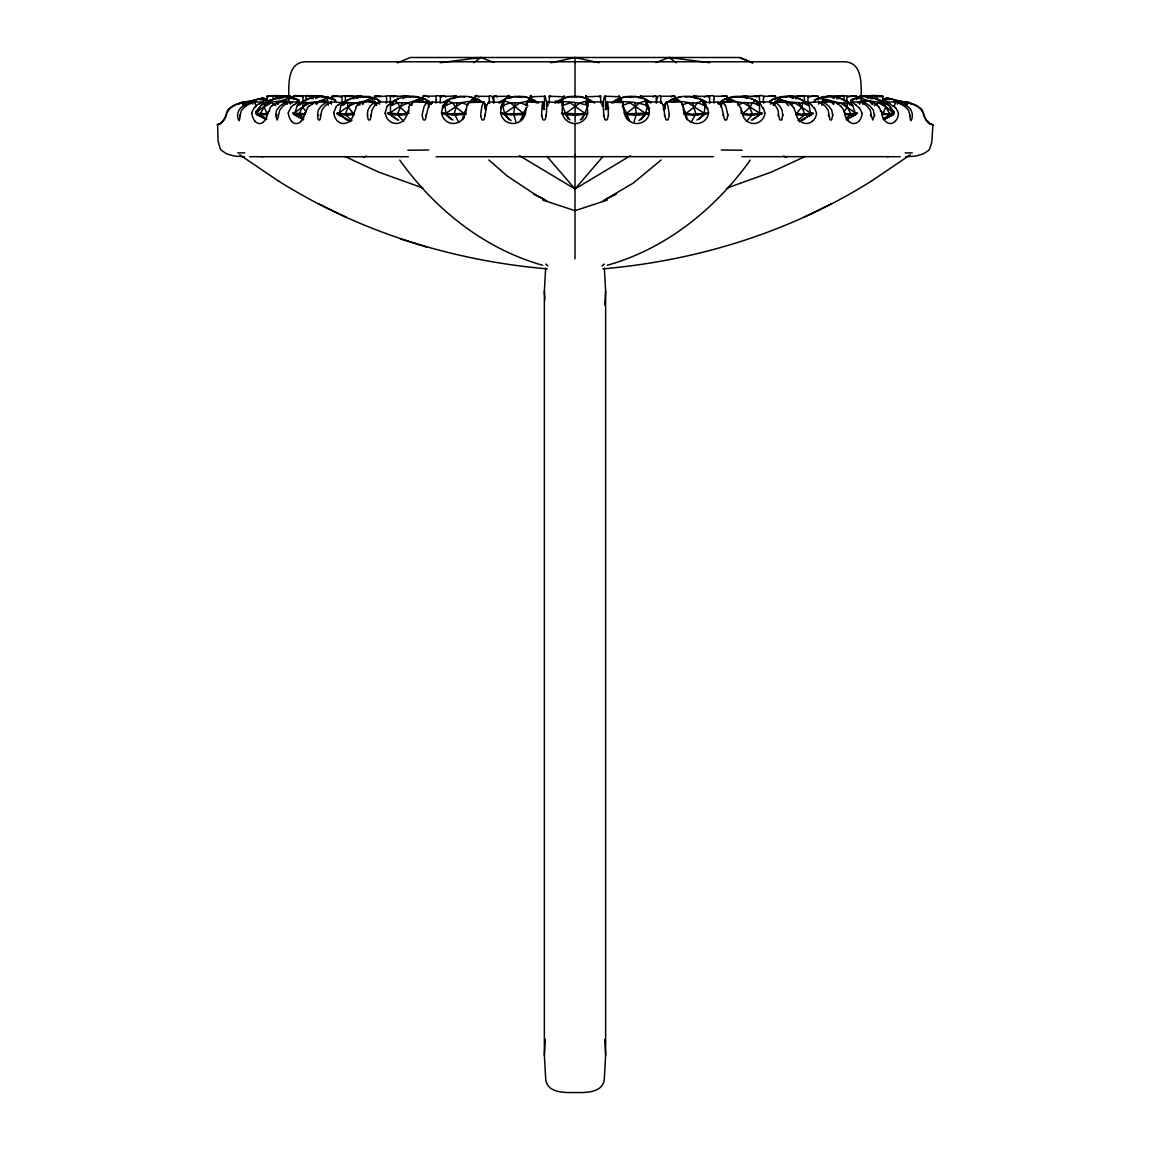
<?xml version="1.0" encoding="UTF-8"?>
<svg xmlns="http://www.w3.org/2000/svg" width="1150" height="1150" viewBox="0 0 1150 1150"><rect width="100%" height="100%" fill="white"/><g stroke="black" fill="none" stroke-linecap="round" stroke-linejoin="round"><path stroke-width="1.5" d="M575.014 62.718L575.014 57.5L598.977 62.747M575 156.688L575 123.539A13.153 13.153 13.8 0 0 582.274 121.311A12.664 12.621 -33.5 0 0 587.621 113.347A4.931 2.214 -76.8 0 0 587.679 112.729L587.032 101.962L602.485 101.962A70.093 5.923 -89.9 0 1 602.902 103.931L602.586 104.204A1.61 1.524 -9.2 0 1 602.039 104.593M317.501 114.597L318.262 110.17L321.022 106.332A32.229 21.433 -89.7 0 1 323.049 104.621L323.955 103.974A71.372 47.466 -89.7 0 1 327.29 101.962L328.239 105.254M563.744 113.261L580.089 113.994L586.831 113.261L586.831 114.08L575.331 115.144L565.929 114.655L561.66 113.031M568.014 118.996L562.278 105.613L562.925 98.339C573.476 94.616 585.882 95.853 594.665 103.112M568.215 114.554L568.215 113.735M572.944 114.813L572.944 113.979M577.717 114.813L577.717 113.979M582.418 114.554L582.418 113.735M582.317 118.996L588.081 105.613L586.917 98.339L587.693 98.828L579.787 96.499L576.394 97.118M275.77 114.569L276.604 110.17L279.666 106.332A32.186 23.805 89.5 0 1 281.865 104.664L282.914 103.974A72.062 53.317 89.5 0 1 286.652 101.962L287.313 104.19M696.138 98.526L695.994 96.14M587.089 105.57L587.046 102.853M713.848 99.576C715.947 95.551 710.829 94.243 708.688 97.003M818.153 99.949L818.383 96.959M782.618 114.597L782.057 110.17L779.901 106.332A32.028 16.689 89.9 0 0 778.32 104.636L777.716 104.075A56.292 29.339 89.9 0 0 776.796 103.284L774.999 101.948L774.266 105.254M507.955 98.541L507.955 96.298L493.81 96.37M763.399 99.576C765.814 94.501 758.741 94.817 756.283 97.003M775.387 100.021L775.387 96.14M562.867 104.923L562.911 102.853M674.619 100.021L674.806 96.212M726.901 100.007L726.901 96.126M369.078 97.434L369.092 96.514C359.591 96.241 348.608 97.132 341.622 104.377M547.702 106.231L547.529 101.962L562.911 102.594M727.777 114.583L725.808 106.332A31.668 11.974 89.9 0 0 724.701 104.664M930.034 123.826L930.623 124.071A29.526 16.043 -89.3 0 0 932.377 124.545L932.88 125.091M746.997 98.526L746.781 96.126M932.88 125.364L931.831 142.054L929.746 148.724A10.12 10.12 0 0 1 928.352 150.549L923.536 153.741L917.427 155.638A44.634 44.634 0 0 1 913.761 156.242L905.51 156.716M563.629 99.216L563.701 96.959M563.701 96.772L549.269 96.269M622.596 102.594L607.243 101.962L606.481 109.552M669.242 114.569L668.064 106.332A31.323 7.259 89.9 0 0 667.402 104.708L667.058 103.974A70.222 16.273 90 0 0 665.908 101.962L680.771 101.962A69.762 21.39 -82.8 0 1 682.122 103.816M602.471 102.594L602.312 106.231M575.115 121.699L575.173 102.796M619.678 99.259L619.793 97.003M874.158 115.762L872.778 120.031L871.298 115.791M546.308 114.569L546.796 106.332A31.266 2.516 89.9 0 1 547.012 104.679L547.141 103.974A70.093 5.621 89.9 0 1 547.529 102.005M793.428 98.526L793.184 96.126M549.24 103.112L549.283 96.772M608.824 109.034L608.379 107.295M627.684 119.614L626.836 113.232L622.854 106.878M629.151 114.554L629.179 113.735L624.522 113.261L626.779 114.655L636.309 115.144L645.265 114.655L649.146 113.031L629.179 113.735M633.952 114.813L633.981 113.979M638.667 114.813L638.696 113.979M643.166 114.554L643.209 113.735M641.039 119.801L645.265 114.655L647.522 105.613L643.971 98.339C633.133 94.918 620.425 95.536 611.426 103.112M647.263 114.08L647.306 113.261M544.41 106.835L544.539 96.772M832.485 115.848L831.752 119.542A1.553 1.179 88.6 0 1 829.969 119.557L829.121 115.848M485.185 114.569L486.493 106.332A31.309 7.374 89.9 0 1 487.154 104.693L487.514 103.974A70.208 16.517 89.9 0 1 488.678 101.976L503.657 102.508M426.492 114.583L428.562 106.332A31.639 12.017 89.9 0 1 429.669 104.664L430.215 103.974A70.481 26.766 89.9 0 1 432.098 101.976L446.545 102.681M278.731 114.569L279.651 110.17L282.699 106.332A32.689 24.193 89.3 0 1 284.999 104.593L285.947 103.974A71.961 53.274 89.4 0 1 289.671 101.962L299.273 101.948L300.179 105.024M856.491 99.532L856.477 96.14M371.292 114.597L371.982 110.17L374.124 106.332A32.013 16.747 89.9 0 1 375.705 104.636L376.409 103.974A70.897 37.073 89.9 0 1 379.026 101.962L392.323 101.962L392.438 102.681M604.354 268.051L605.633 291.022L605.633 1055.226L604.354 1078.168C603.779 1093.032 585.767 1092.744 575 1092.5C564.233 1092.744 546.221 1093.032 545.646 1078.168L544.367 1055.226L544.367 291.022L545.646 268.051M586.299 101.43L586.184 102.896M544.367 1055.226L545.244 1039.341M604.842 305.167L605.633 291.022M619.807 96.772L605.403 96.226L605.533 106.778M240.249 115.129L241.457 110.156L245.41 106.332A33.393 31.467 88.1 0 1 248.4 104.593L249.636 103.974A73.686 69.46 88.2 0 1 254.423 101.976L263.422 101.948M834.081 98.598L834.296 96.226L843.697 96.126A58.909 43.484 -89.3 0 0 841.843 95.809L834.555 96.542M320.994 114.597L321.842 110.17L324.602 106.332A32.056 21.332 -89.9 0 1 326.6 104.65L327.52 103.974A71.358 47.495 -89.9 0 1 330.869 101.962L343.002 102.681M397.411 119.916L390.296 114.655L390.583 105.613C399.021 93.136 418.772 94.185 430.043 101.962M782.589 115.834L781.727 119.542M306.101 100.769L305.857 96.37L316.264 96.111M868.739 98.253C867.474 94.343 876.645 94.731 874.057 98.397M240.178 116.193L239.43 120.233A1.495 0.805 -89.4 0 1 239.013 120.592C236.124 116.567 237.849 108.675 242.851 106.332A35.032 33.019 88.6 0 1 246.56 104.233L247.063 103.974A73.37 69.144 88.5 0 1 251.836 101.976L242.391 101.962L235.534 104.578A35.923 35.549 30.5 0 0 232.573 106.059M709.737 103.112L709.478 96.169A56.134 21.275 -89.9 0 0 708.127 95.723L704.289 97.003M709.607 96.399L696.181 96.226M727.72 115.805L726.771 119.514A1.567 1.452 87.6 0 1 724.586 119.528M278.645 115.791L277.164 120.031L275.784 115.776M646.056 106.231L646.357 101.962L661.293 101.962L661.164 103.442M697.461 98.828L699.157 98.339L702.075 100.956L706.359 102.221C693.752 93.869 675.452 94.056 664.226 104.823L665.102 108.704L664.039 106.533L665.117 104.104M664.039 106.533L664.556 104.549M664.527 107.769L664.599 106.95M685.774 117.961L686.291 113.232L683.387 109.423M688.606 114.554L688.663 113.735L683.905 113.261L683.833 114.08L686.176 114.655L695.649 115.144L707.423 113.649M691.006 114.612L707.48 113.031M693.364 114.799L693.436 113.979M697.906 114.799L697.978 113.979M702.133 114.554L702.19 113.735M698.97 119.284L704.016 114.655L705.065 105.613L702.075 100.956C692.372 106.519 681.619 98.684 671.586 102.221L676.301 98.339L680.929 96.499M705.812 114.08L705.884 113.261M665.85 102.681L664.01 109.552M343.692 101.948L343.246 104.176M876.616 98.785L876.659 98.397A19.651 18.63 -89.1 0 1 876.846 96.772C893.378 96.312 871.01 94.358 867.488 96.959M265.42 103.342L265.722 99.834L262.876 97.994L241.241 103.112M608.35 115.776L607.301 119.485A1.581 1.581 0 0 1 604.914 119.499M720.317 104.664L719.857 104.075A70.509 26.738 -89.9 0 0 717.887 101.962L703.469 102.681M320.893 115.834L320.031 119.542A1.553 1.179 -88.6 0 1 318.248 119.557L317.515 115.848M562.293 107.568L562.235 112.714A4.945 2.329 76.6 0 0 562.293 113.361A12.664 12.664 -9.8 0 0 567.683 121.325A13.168 13.168 0 0 0 574.986 123.524M526.082 107.913L525.593 112.757A4.916 1.438 -77.9 0 1 525.421 113.347A12.621 12.276 -72.2 0 1 520.174 121.267A12.923 12.736 -78.3 0 1 505.871 121.296A12.592 12.434 -76.2 0 1 500.739 113.347M546.236 115.791L545.158 119.485A1.581 1.567 0 0 1 542.786 119.499L541.751 115.776M371.206 115.834L370.257 119.528A1.567 1.337 -88.3 0 1 368.23 119.557L367.396 115.834M703.455 102.896L703.211 104.966M426.406 115.805L425.385 119.514A1.567 1.452 -87.6 0 1 423.186 119.528L422.251 115.819M485.099 115.776L484.049 119.485A1.567 1.524 -86.1 0 1 481.735 119.499L480.743 115.776M759.733 103.112L759.23 96.126A58.966 30.762 -89.9 0 0 757.936 95.809L752.79 96.514M759.561 96.399L747.098 96.226M493.724 103.112L493.824 96.672M288.779 96.787C288.736 83.159 287.601 61.108 307.151 61.784L842.849 61.784C862.399 61.108 861.264 83.159 861.221 96.787M562.422 106.332L562.925 101.962M574.712 97.434L574.813 96.499M255.976 113.361L266.211 119.6M856.865 96.226L847.205 96.226L846.889 99.59A9.128 6.454 -89.4 0 0 847.349 103.141M719.957 101.962C731.17 93.797 747.184 95.062 758.569 102.221L755.464 100.956L752.244 102.796L750.217 107.007L743.159 113.232L742.986 114.655L752.143 115.129L762.551 113.649M745.387 114.554L745.488 113.735L740.729 113.246M747.744 114.612L762.622 113.031M750.001 114.799L750.102 113.979M754.271 114.799L754.371 113.979M758.066 114.554L758.166 113.735M752.589 119.916L759.704 114.655L759.417 105.613L755.464 100.956L751.137 98.354M761.228 114.08L761.329 113.246M804.799 103.112L804.152 96.126A59.024 39.316 89.9 0 0 802.499 95.809L795.958 96.499M818.024 96.126L808.148 96.226L807.904 99.576A9.128 5.779 90 0 0 808.306 103.141M717.887 101.962L717.686 103.442M738.401 103.874A70.021 31.639 -82.1 0 0 736.345 101.89L722.272 101.962L721.079 107.41M586.169 103.112L585.997 104.276M757.548 102.681L757.649 101.948L770.974 101.948A70.941 37.03 -89.9 0 1 773.576 103.96L774.281 104.621A32.042 16.718 -89.9 0 1 775.862 106.317L778.004 110.17L778.679 114.597M844.158 96.399L843.913 100.769M757.505 102.896L757.131 104.966M808.378 104.377L804.281 100.956L802.643 102.796L801.794 107.007L795.728 114.641L804.339 115.129L812.992 113.649M798.057 114.554L798.186 113.721L795.958 113.218M800.285 114.597L813.093 113.016M802.384 114.799L802.527 113.979M806.236 114.799L806.366 113.979M809.499 114.554L809.629 113.721M799.494 121.771L810.807 114.641L809.14 105.599C799.552 94.846 781.324 93.524 769.436 101.186M812.029 114.066L812.159 113.246M440.263 103.112L440.407 96.37L454.049 96.111M485.774 106.418L484.897 108.704L485.904 105.714L484.883 104.104M599.466 96.988L600.329 95.737A56.292 4.758 -89.9 0 1 600.587 96.126M770.974 101.948L770.5 104.19M465.491 112.7L466.886 106.332M522.316 119.614L523.164 113.232L527.146 106.878M526.427 105.412L526.729 103.974M268.007 113.146L270.423 107.611M823.414 104.65L822.48 103.974A71.358 47.524 89.9 0 0 819.145 101.962L807.027 102.594M462.817 119.772L463.709 113.232L466.613 109.423M846.975 113.979L844.962 113.721L844.804 114.54L857.311 113.016L846.889 119.6M846.86 114.597L848.743 114.784L848.901 113.965M848.743 114.784L852.092 114.784L852.251 113.965M852.092 114.784L853.645 113.979M853.53 114.597L854.896 113.721M846.271 119.772L855.701 114.641L852.725 105.599C842.835 96.356 826.289 93.366 814.243 100.108M856.577 114.066L856.736 113.246M515.229 102.796L513.633 113.721L515.847 121.699M407.546 113.347L409.041 107.913M774.999 101.948L787.721 102.594M882.079 97.204L882.294 96.226L880.483 95.996M806.969 102.882L806.452 104.952M390.267 103.112L390.454 96.37L403.291 96.111M856.074 98.382C864.067 93.38 874.546 98.641 882.913 100.956L885.845 106.993L882.467 114.626L894.197 113.016M884.479 114.54L886.449 113.965M886.305 114.583L888.116 113.965M883.473 118.651L890.891 113.965M890.704 114.784L891.969 113.965M891.825 114.583L892.874 113.721M893.32 112.47L892.788 111.248L893.723 113.246M883.789 119.6L893.306 114.626L894.039 111.823L890.1 106.849M884.077 119.427L893.306 114.626L894.211 112.542L893.507 111.651M819.145 101.948L818.57 104.19M837.89 103.917A71.185 52.526 -82.6 0 0 834.282 101.919L822.71 101.948L821.776 105.254M883.128 96.298L882.639 100.409A7.303 7.231 -69.4 0 0 882.869 101.789M871.211 114.569L870.291 110.17L867.258 106.332A32.718 24.15 -89.3 0 0 864.944 104.593L864.009 103.974A71.976 53.13 -89.3 0 0 860.301 101.948L850.727 101.948L849.821 105.024M350.506 121.771L339.192 114.641L340.86 105.599L345.719 100.956L347.357 102.796L348.206 107.007L354.272 114.641L345.661 115.129L337.007 113.649M885.629 104.391L886.334 101.948M886.305 102.034L886.319 101.991A70.035 50.859 70.9 0 1 890.373 104.046M305.239 112.743L307.582 107.913M787.649 102.896L787.261 104.305M877.062 105.153L875.466 103.974A55.358 39.56 -68.7 0 0 874.733 103.514C871.341 101.013 862.701 99.029 862.673 104.19M860.301 101.948L859.639 104.19M872.045 101.948L871.47 103.888M485.832 107.051L485.774 104.823C474.548 94.056 456.248 93.869 443.641 102.221L447.925 100.956L450.843 98.339L452.539 98.828M345.187 103.112L345.431 96.37L356.859 96.111M501.228 107.583L500.624 112.786A4.888 2.933 75.6 0 0 500.667 113.361M834.023 102.839L833.563 104.247M656.089 102.609C656.952 100.381 656.938 94.013 660.675 96.111M634.153 121.699L636.367 113.721L634.771 102.796M909.751 115.129L908.543 110.156L904.59 106.332A33.393 31.467 -88.1 0 0 901.6 104.593L900.364 103.974A73.686 69.46 -88.2 0 0 895.577 101.976L886.578 101.948M909.822 116.193L910.57 120.233A1.495 0.805 89.4 0 0 910.987 120.592C913.876 116.567 912.151 108.675 907.149 106.332A35.046 33.019 -88.6 0 0 903.44 104.233L903.009 104.003A73.37 69.144 -88.5 0 0 898.164 101.976L907.609 101.962L914.466 104.578A35.923 35.549 -30.5 0 1 917.427 106.059M898.107 102.149L897.302 104.204M753.839 101.761L754.673 99.619M638.839 97.951L640.866 95.608M457.283 102.796L454.236 113.721L458.821 122.302M907.609 101.962L907.364 102.594A17.71 17.652 -50.2 0 1 906.789 103.917M502.004 105.369L502.607 103.974M618.283 96.341L619.117 95.608M303.111 119.6L294.299 114.641L297.275 105.599C307.165 96.312 323.711 93.394 335.757 100.108M442.577 107.568L441.485 112.772A4.902 3.436 73.7 0 0 441.514 113.347M467.274 105.369L467.964 103.974M227.499 112.082L228.217 110.702M520.346 120.635L523.221 114.655L525.478 113.261L509.019 113.994L500.854 113.031L504.735 114.655L523.221 114.655M652.956 96.988L655.313 95.737A56.278 13.081 -89.9 0 1 656.046 96.111M256.277 113.246L257.212 111.248L255.961 111.823L256.191 114.051M355.997 107.927L354.214 112.786A4.859 0.719 -78.5 0 0 354.056 113.361M549.341 96.111L549.944 95.608L550.404 96.988M671.14 96.859L673.268 95.608M402.184 102.796L397.67 113.721L397.857 115.129L403.722 121.512M602.859 103.874L604.426 96.126L605.346 96.111M538.574 103.112C529.575 95.536 516.867 94.918 506.029 98.339L500.537 108.1M499.373 103.112L506.029 98.339L499.186 102.221L504.476 100.956L510.327 102.796L520.131 102.796L528.166 100.956L529.704 98.339L537.208 102.738L535.713 102.609M386.745 107.568L385.121 112.786A4.888 3.924 70.5 0 0 385.135 113.347M691.179 122.302L695.764 113.721L692.717 102.796M443.771 105.397L444.777 103.974M850.669 103.644L853.846 98.843L859.726 96.514L861.192 98.354L869.026 100.956L884.379 102.796L889.108 105.599L893.607 113.218L881.504 102.781M691.251 97.175L694.169 95.608M668.164 119.485L669.185 115.776A28.563 28.52 2.5 0 0 669.257 114.569M227.47 110.515L228.318 109.408A16.646 16.373 -81.8 0 1 232.199 106.404M410.464 105.397L411.599 103.974A70.035 31.711 82.3 0 1 413.669 102.048L427.714 101.962L428.921 107.41M843.784 111.981L847.378 106.993L847.119 100.956L850.008 104.377M362.494 104.449L365.039 100.956L370.731 98.354L376.424 98.843L380.564 101.186M351.368 102.796L348.206 107.007L345.446 113.706L345.661 115.129L351.972 120.347M750.274 160.094C715.357 208.984 665.735 248.917 607.315 265.248M335.786 107.568L333.673 112.772A4.873 4.312 64.5 0 0 333.687 113.347M259.9 106.849L255.961 111.823L256.694 114.626L265.923 119.427M580.348 119.959L584.66 114.655M442.908 108.1L447.925 100.956C457.628 106.519 468.381 98.684 478.414 102.221L473.699 98.339L469.071 96.499M228.821 109.868L229.497 109.092M603.031 156.4L575 188.959L519.541 155.71M387.378 113.031L402.184 113.979L406.841 113.232L409.098 110.688M813.639 102.436L816.859 98.843C827.137 97.175 836.452 104.736 847.033 102.796L852.725 105.599M306.432 102.796L302.623 106.993L294.026 113.218L292.689 113.016L303.729 119.772M290.763 107.583L288.19 112.858A4.844 4.557 55.9 0 0 288.19 113.347M746.278 121.512L752.143 115.129L752.33 113.721L747.816 102.796M388.47 105.354L389.864 103.974A70.193 31.338 -82 0 1 392.337 102.077M316.408 104.434L319.671 100.956L326.543 98.354L333.141 98.843L336.361 102.436M740.068 97.175L744.539 95.637M357.981 105.326L359.433 103.974A70.366 41.141 80.7 0 1 362.178 102.005L374.986 101.962L375.719 105.254M268.496 102.781L255.803 113.016M229.842 108.733L230.216 108.373A16.79 16.617 78.9 0 1 231.811 107.079L233.939 105.8A60.26 59.254 17 0 1 243.326 102.177L243.254 101.962M638.911 120.635L645.265 114.655M661.106 160.008L633.161 183.152L603.175 200.761M277.107 104.434C282.368 98.469 291.611 96.873 298.842 99.863M769.594 102.436L773.576 98.843L779.269 98.354C788.311 104.607 799.969 100.323 809.14 105.599M470.781 100.956L473.699 98.339L477.106 98.828L483.043 102.738M269.675 111.032L265.334 113.721L256.393 113.218L260.892 105.599L267.088 100.956L284.524 96.514L292.891 97.448L284.524 96.514L282.325 98.066M299.992 104.377L302.881 100.956L302.623 106.993L299.287 113.706L299.561 115.129L303.744 117.99M272.248 105.685L277.912 101.948L286.652 101.948M337.913 105.397L339.71 103.974A70.524 40.883 -80.6 0 1 342.873 102.034M629.97 97.434L631.048 96.499M847.033 97.218L853.343 95.637M265.434 104.377L267.95 102.221L267.088 100.956L262.128 104.664M604.354 264.069L602.571 265.406M268.985 101.358L271.012 99.647M784.587 97.175L790.323 95.637A51.736 32.559 -87.7 0 1 793.098 96.269M255.257 106.892L256.436 105.972M798.028 120.347L804.339 115.129L804.554 113.706L801.794 107.007L798.632 102.796M222.209 122.417L220.541 123.539M686.291 113.232L694.341 107.007L697.446 102.796L705.065 105.613L707.092 108.1M696.972 120.089L704.016 114.655M718.664 103.831L725.147 98.843L729.718 98.354L732.938 96.499L734.332 97.434M808.234 97.146L814.919 95.651M867.675 98.066L865.476 96.514L857.109 97.448L860.43 95.867L865.849 95.737A50.859 40.825 -75.1 0 1 867.416 95.982L868.954 96.226M721.97 96.341L725.018 95.637M263.249 122.36L263.149 122.432A15.87 9.286 -87.6 0 1 255.616 121.958A14.662 8.625 -87.4 0 1 254.912 121.296M473.656 62.718L480.901 57.5L493.925 62.502M823.443 97.218L830.113 95.622A50.629 38.137 89.5 0 1 833.707 96.226L834.296 96.226M910.297 154.79L871.743 180.881M626.836 113.232L639.673 102.796L645.524 100.956L650.814 102.221L643.971 98.339L650.627 103.112M374.986 101.962L373.175 103.299A56.149 29.325 -89.9 0 0 372.37 103.974L371.651 104.636A32.013 16.718 -89.9 0 0 370.084 106.317L367.914 110.17L367.353 114.597M649.462 108.1L647.522 105.613C637.143 102.163 625.571 100.855 614.776 102.221L620.296 98.339L626.146 96.499L628.691 97.118M293.624 105.167L295.277 104.089M846.256 117.99L850.439 115.129L850.712 113.706L847.378 106.993L843.568 102.796M336.907 113.016L338.963 113.218C349.83 104.046 364.191 97.506 378.206 103.529M565.944 113.232L580.146 102.796L587.075 100.956L593.242 102.221L586.989 99.647M415.668 97.434L417.062 96.499L424.019 102.221L431.192 104.391M303.744 101.358L306.317 99.647M751.338 120.161L759.704 114.655M666.957 102.738L672.894 98.828L676.301 98.339L679.219 100.956M390.123 113.232C398.949 105.282 410.004 102.81 420.282 98.354L424.853 98.843L431.336 103.831M508.961 119.801L504.735 114.655L504.677 113.232L520.131 102.796L527.936 105.613M242.406 104.851L247.854 101.387L254.308 102.422L257.356 99.116L269.043 100.884M442.52 113.031L445.855 113.232L462.012 102.796L468.007 105.052M874.187 105.599L878.629 102.796L885.845 106.993L889.654 113.692L889.352 115.115L887.944 114.784M588.081 105.613C578.119 102.278 567.022 100.927 556.729 102.221L562.925 98.339L554.961 103.112M865.102 99.647L857.756 102.968M881.791 101.358L887.124 97.994L908.759 103.112M493.982 96.111L495.765 95.608L497.116 96.988M871.758 180.866C790.97 231.711 697.762 260.691 602.859 268.856M630.459 155.71L575 188.959L546.969 156.4M801.133 121.038L805.474 118.45M809.83 115.848L812.734 114.123M475.353 100.021L475.194 96.198M799.178 121.483L810.807 114.641M883.171 119.312L886.19 117.573M768.789 96.356L772.786 95.637M270.753 100.668L274.922 98.354L279.651 98.728M348.565 99.647L343.951 102.221L351.411 98.354L354.229 98.67M850.986 100.409L853.846 98.843L861.192 98.354L860.919 102.221L869.026 100.956L872.893 104.434M305.368 100.668L309.752 98.354L313.317 98.684M316.566 98.066L319.527 96.514L326.14 97.261L322.992 96.514M826.893 99.647L819.016 102.968M613.352 195.514L616.084 194.091L605.935 199.338M412.217 105.052L406.611 102.796L397.756 102.796L394.536 100.956L391.431 102.221L398.863 98.354M837.387 104.204L840.089 102.796L855.974 113.218M799.523 96.514L803.347 95.579L808.148 96.226M297.275 105.599L302.967 102.796C312.441 103.313 321.713 99.159 330.984 102.968M805.129 156.501L771.348 172.083L727.159 187.996M391.446 102.221L396.692 99.647M803.864 217.221L830.875 204.096M782.101 99.647L771.794 103.529M443.656 102.221L449.377 99.647M789.921 104.909L794.636 102.796L811.038 113.218M837.689 96.485L842.016 95.579A39.301 28.994 -89.5 0 1 845.006 95.838L847.205 96.226M759.417 105.613C751.008 100.323 740.255 104.995 731.889 99.647L718.808 104.391M340.86 105.599L347.357 102.796L355.364 102.796L360.079 104.909M357.003 98.253L361.1 96.514L367.482 97.247M499.201 102.221L505.253 99.647M671.6 102.221L677.753 99.647M219.966 123.826L219.377 124.071A29.526 16.043 89.3 0 1 217.623 124.545L218.069 141.249L220.254 148.724A10.12 10.12 0 0 0 221.648 150.549L226.464 153.741L232.573 155.638A44.634 44.634 0 0 0 236.239 156.242L244.49 156.716M423.171 96.111L436.296 96.111A49.033 18.587 -89.9 0 1 438.323 95.579L441.341 97.003M440.393 96.269L443.555 95.608L445.74 97.003M397.296 62.905L410.421 57.5L739.608 57.5L752.747 62.905M556.744 102.221L562.997 99.647M614.79 102.221L621.058 99.647L621.834 100.956M737.783 105.052L743.389 102.796L759.877 113.232M238.222 104.132L239.919 103.471M390.583 105.613L397.756 102.796L399.783 107.007L406.841 113.232L409.271 113.246M656.089 62.502L669.128 57.5L709.723 62.704M681.993 105.052L687.988 102.796L704.145 113.232M851.158 99.863L853.846 98.843M817.679 99.13L823.529 96.514L822.02 102.221L830.329 100.956L833.592 104.434M403.42 98.253L408.192 96.499L414.173 97.247M622.064 105.613L629.869 102.796L645.322 113.232M562.278 105.613L570.213 102.796L584.674 113.232M453.948 98.368L459.612 96.499L464.701 97.204M542.829 200.1L575 210.666L607.171 200.1M880.958 100.884L889.884 98.555M507.984 98.368L514.05 96.499L518.535 97.204M374.382 96.902L386.788 96.111A58.966 30.806 -89.9 0 1 388.053 95.809L391.402 95.709L393.746 97.003M390.439 96.298L394.824 95.608L397.785 97.003M561.89 98.828L569.854 96.499L573.088 97.118M253.244 100.74L255.889 100.05M258.534 99.36L262.876 97.994L267.202 99.116M882.798 99.116L887.124 97.994L891.466 99.36M442.577 113.649L454.351 115.144L466.167 114.08L466.095 113.261L449.866 113.979L445.855 113.232L444.935 105.613L452.554 102.796L455.659 107.007L463.709 113.232M521.309 97.118L523.854 96.499L529.704 98.339L535.224 102.221L528.166 100.956M530.912 95.608L531.961 97.175M243.743 103.011L251.663 101.114M292.244 102.968L280.974 100.956L265.621 102.796L264.155 106.993L267.533 114.626L256.694 114.626M331.574 96.772L342.341 96.111A58.909 39.172 -89.7 0 1 343.936 95.809L350.463 96.514M345.417 96.298L350.966 95.608L354.746 97.003M782.244 97.132L784.904 96.514M293.523 99.518L293.667 96.111M338.963 113.218L341.924 113.979L354.042 113.218M551.051 62.747L575.014 57.5M865.634 96.097L876.99 96.226M293.149 96.226L305.066 95.824A38.985 28.836 89.6 0 1 308.027 95.565L311.521 96.126M305.842 96.298L311.707 95.594L315.589 96.6M294.026 113.218L305.037 113.721L305.196 114.54L294.299 114.641M267.159 101.789A7.303 7.274 -16.1 0 0 267.375 100.409L266.958 96.212L281.966 96.054A52.785 42.679 73.5 0 1 284.366 95.809L289.426 95.853M827.008 96.514L823.803 97.132L830.473 96.514L833.434 98.066M860.502 95.853L865.274 95.68M857.109 97.448L862.601 96.514M282.224 96.011L282.526 95.953A51.089 40.954 76.8 0 1 284.079 95.709L290.231 96.025L293.998 98.411M266.872 96.298L284.366 96.097M275.942 98.397L275.899 97.994A21.117 19.78 87.7 0 0 275.684 96.787L285.832 95.853M406.841 113.232L407.014 114.655L397.857 115.129L387.449 113.649M734.045 100.956L725.995 102.221L729.718 98.354L731.889 99.647M631.465 97.204L635.95 96.499L642.016 98.368M864.167 95.853L874.302 96.212M425.011 95.637L428.821 97.175M685.299 97.204L690.388 96.499L696.052 98.368M509.162 95.608L511.204 97.951M440.292 62.704L480.901 57.5M295.665 95.766C298.626 95.278 303.83 95.479 303.126 99.59A9.128 6.483 89.4 0 1 302.68 103.141M735.827 97.247L741.807 96.499L746.58 98.253M269.517 95.996L267.706 96.226L267.921 97.204M782.518 97.247L788.9 96.514L792.997 98.253M795.771 98.67L798.589 98.354L806.064 102.221L801.435 99.647M882.855 99.317L887.326 98.828M476.704 95.608L478.946 97.189M836.682 98.684L840.247 98.354L844.632 100.668M614.287 102.609L612.792 102.738L618.053 98.828L620.296 98.339L621.058 99.647M455.788 95.608L458.706 97.175M870.349 98.728L875.078 98.354L879.247 100.668M557.391 102.738L559.144 102.609M428.72 149.989L407.848 150.262M742.152 150.262L721.28 149.989M905.136 152.907L912.252 152.864M249.809 156.716L408.322 156.731M887.211 156.673L888.246 156.673M275.612 96.226L282.512 96.959M475.137 96.226L489.196 96.37M544.525 96.327L530.207 96.772M674.834 96.226L660.848 96.226L660.747 99.576A9.128 1.725 -89.9 0 0 660.862 103.198M714.006 96.226L727.174 96.226M763.614 96.226L775.704 96.226M793.586 96.226L804.583 96.226M327.29 101.948L315.747 101.948L315.948 102.681M436.137 156.731L713.474 156.673M741.923 156.673L870.492 156.673M871.326 156.673L878.729 156.673M879.549 156.673L900.191 156.716M261.754 156.673L262.789 156.673M237.748 152.864L244.864 152.907M555.292 101.085L558.871 101.272M854.738 114.54L855.701 114.641M688.663 113.735L691.049 113.979M588.254 102.954L586.169 102.724L586.184 101.904L588.254 102.336M745.488 113.735L747.816 113.979M262.674 98.828L267.145 99.317M798.186 113.721L800.386 113.979M547.141 268.856C452.238 260.691 359.03 231.711 278.243 180.866M415.955 100.956L424.005 102.221L418.111 99.647M287.399 96.514L292.891 97.448M561.66 113.649L563.744 114.08M260.116 98.555L268.209 101.358M365.096 96.514L367.756 97.132M898.337 101.114L906.258 103.011M894.111 100.05L896.756 100.74M884.666 113.721L880.325 111.032M542.685 265.248C484.265 248.917 434.643 208.984 399.726 160.094M422.841 187.996L378.652 172.083L344.871 156.501M400.315 238.826L426.535 247.049M330.812 98.569L326.471 96.514L327.98 102.221L323.107 99.647M910.081 103.471L911.777 104.132M299.014 100.409L290.274 96.514L288.808 98.354L289.081 102.221L284.898 99.647M528.942 99.647L535.21 102.221M739.608 57.5L752.359 62.747M472.247 99.647L478.4 102.221M644.747 99.647L650.799 102.221M700.623 99.647L706.344 102.221M367.899 99.647L376.855 105.268L369.092 96.514L376.424 98.843L380.406 102.436M319.125 204.096L346.136 217.221M753.307 99.647L758.554 102.221M544.065 199.338L533.916 194.091L546.825 200.761M312.613 104.204L309.911 102.796L302.623 106.993L306.216 111.981M381.196 96.356L377.243 95.622A51.491 28.132 -88.1 0 0 374.699 95.881M263.81 117.573L266.829 119.312M929.459 123.539L927.791 122.417M536.648 195.514L507.265 176.036L488.894 160.008M339.192 114.641L350.822 121.483M337.266 114.123L340.17 115.848M344.526 118.45L348.867 121.038M266.527 118.651L260.647 115.115L260.346 113.692L264.155 106.993L271.371 102.796L275.813 105.599M907.594 104.851L902.146 101.387L895.692 102.422L892.644 99.116L884.278 99.834L884.58 103.342M837.861 103.974L840.276 105.714M278.257 180.881L239.703 154.79M390.296 114.655L398.662 120.161M843.683 99.647L846.256 101.358M547.429 265.406L545.646 264.069M856.376 105.153L856.117 104.981A38.999 28.419 82.1 0 0 855.514 104.578L854.738 104.089A68.928 50.312 82.4 0 0 850.741 101.89M523.164 113.232L510.327 102.796L502.478 105.613L504.677 113.232M810.304 103.974L812.101 105.383M669.128 57.5L676.372 62.718M326.528 97.218L319.93 95.622A50.701 38.266 87.8 0 0 316.25 96.039M893.564 105.987L894.7 106.892M887.872 104.664L882.913 100.956L882.05 102.221L884.566 104.377M341.723 97.146L335.211 95.637A52.541 37.634 -89.5 0 0 332.005 96.011M445.855 113.232L445.984 114.655L453.028 120.089M485.832 109.437L484.064 102.149A70.222 16.474 -89.9 0 0 482.885 103.989L482.54 104.693A31.338 7.36 -89.9 0 0 481.864 106.303L480.671 114.569A28.534 28.463 -48.1 0 0 480.757 115.776M365.369 97.175L359.648 95.637A51.75 32.588 85 0 0 356.845 96.011M878.988 99.647L881.015 101.358M790.582 103.974L792.048 105.34M518.952 96.499L520.03 97.434M877.479 105.513L877.809 105.8A27.068 18.242 -82.6 0 1 878.298 106.447A19.708 12.952 -85.5 0 1 879.146 107.424M445.984 114.655L451.03 119.284M760.107 103.974L761.501 105.369M920.158 108.733L919.784 108.373A16.79 16.617 -78.9 0 0 918.189 107.079L916.061 105.8A60.26 59.254 -17 0 0 906.674 102.177M504.735 114.655L511.089 120.635M409.989 97.189L405.619 95.622A51.664 25.602 86.2 0 0 403.276 95.939M920.503 109.092L921.179 109.868M484.941 104.722L485.961 106.533M740.902 110.688L743.159 113.232M738.372 103.974L739.479 105.383M896.037 108.186L898.222 112.427A4.959 4.758 -36.6 0 1 898.208 113.347M859.582 107.927L861.839 112.858A4.844 4.528 -57.7 0 1 861.81 113.347M842.174 107.568L844.804 112.743M879.232 107.266L881.906 113.16M724.701 104.664L724.155 103.974A70.524 26.694 89.9 0 0 722.272 101.962M705.252 103.974L706.258 105.383M565.929 114.655L569.94 119.959M788.354 105.599L784.961 100.956L776.667 102.221L773.145 105.268L780.908 96.514L780.922 97.434M814.516 107.913L816.385 112.772A4.859 4.269 -65.5 0 1 816.313 113.347M543.519 109.552L542.786 101.962L527.332 101.962L527.39 102.681M604.929 119.485L603.851 115.776M922.53 110.515L921.682 109.408A16.646 16.373 81.8 0 0 917.801 106.404M296.154 98.843L299.331 103.644M724.586 119.514L723.58 115.805M793.816 107.568L795.915 113.347A12.564 10.062 86.2 0 0 800.328 121.44M921.783 110.702L922.501 112.082M763.413 107.913L764.822 112.786A4.888 3.853 -71.1 0 1 764.736 113.347M682.079 103.974L682.784 105.383M255.832 105.254L255.286 104.204M626.779 114.655L629.654 120.635M647.378 103.974L647.982 105.369M740.744 107.568L742.397 113.347M586.083 95.781L586.198 96.111A8.826 1.136 -70.6 0 0 585.781 96.269M395.356 99.619L396.189 101.775M707.624 107.913L708.572 112.772A4.902 3.364 -74.1 0 1 708.457 113.347M254.969 103.457L254.452 102.062M264.371 104.391L263.652 101.948A70.006 51.132 -71.2 0 0 259.569 103.888M683.158 106.332L684.221 110.688M251.864 102.062L252.08 102.681A19.881 18.616 87.5 0 0 252.741 104.176M316.451 104.247L315.991 102.839M290.332 104.19L289.671 101.948M806.711 104.161L806.251 101.933M493.997 102.623L492.229 96.499L490.101 95.737A56.278 13.211 -89.9 0 0 489.368 96.111M278.487 103.888L277.912 101.948M331.444 104.19L330.855 101.948M343.562 104.952L343.045 102.882M362.739 104.305L362.365 102.896M648.844 107.927L649.348 112.786A4.902 2.832 -75.9 0 1 649.218 113.347M623.228 103.974L623.53 105.397M379.486 104.19L379.026 101.948M265.334 113.721L265.521 114.54M261.884 113.965L262.056 114.784M259.109 113.965L259.296 114.784M257.126 113.721L257.312 114.54M256.493 111.651L256.68 112.47M392.854 104.966L392.466 102.896M564.564 98.411L564.204 96.039A23.072 1.006 -89.2 0 0 564.089 95.637M273.01 96.226L273.412 99.59M686.176 114.655L687.183 119.772M301.099 113.965L301.257 114.784M297.749 113.965L297.908 114.784M295.104 113.721L295.262 114.54M293.264 113.246L293.423 114.066M607.66 103.974L607.789 104.708A31.208 2.616 89.9 0 1 608.034 106.346L608.422 114.569A28.448 28.117 -69.8 0 1 608.264 115.776M602.902 103.974L603.031 104.708A31.251 2.645 -89.9 0 1 603.276 106.346L603.779 114.569M351.814 113.721L351.943 114.554M347.473 113.979L347.616 114.799M343.634 113.979L343.764 114.799M340.371 113.721L340.501 114.554M337.841 113.246L337.971 114.066M624.349 112.757L623.832 107.568M432.314 103.442L432.113 102.048M503.944 106.231L503.671 102.709M302.824 96.226L302.953 97.189M446.804 104.966L446.574 102.896M281.074 96.226L281.276 98.267M331.603 96.959L331.832 99.949M315.704 96.226L315.919 98.598M469.329 102.594L484.064 102.048M341.838 96.226L342.096 99.576A9.128 5.779 -90 0 1 341.679 103.141M374.382 96.931L374.598 100.021M404.512 113.735L404.613 114.554M399.898 113.979L399.999 114.799M395.629 113.979L395.729 114.799M391.834 113.735L391.934 114.554M388.671 113.246L388.772 114.08M463.824 114.655L464.226 117.961M469.257 102.048L469.272 102.149A69.748 21.146 83.1 0 0 468.007 104.132M656.305 103.112L656.219 96.226L642.059 96.226L642.074 98.541M386.4 96.226L386.601 99.576A9.143 4.442 89.8 0 1 386.299 103.155M356.385 96.226L356.543 98.526M664.815 115.776L665.864 119.485A1.567 1.524 86 0 0 668.179 119.499M422.941 97.003L423.114 100.007M778.766 115.834L779.714 119.542A1.567 1.337 88.3 0 0 781.741 119.557M488.808 103.442L488.678 102.048M485.444 104.549L485.516 105.369M485.401 106.95L485.473 107.769M461.337 113.735L461.394 114.554M456.564 113.979L456.636 114.799M452.022 113.979L452.094 114.799M447.81 113.735L447.868 114.554M444.116 113.261L444.188 114.08M436.008 96.226L436.152 99.576M402.931 96.226L403.032 98.526M829.021 114.597L828.173 110.17L825.413 106.332A32.056 21.347 89.9 0 0 823.414 104.65M604.756 1039.341L605.633 1055.226M544.367 291.022L544.856 299.863M530.222 97.003L530.322 99.259M723.494 114.583L721.424 106.332A31.639 11.989 -89.9 0 0 720.317 104.679M664.729 114.569L663.449 106.332A31.323 7.274 -89.9 0 0 662.774 104.708L662.486 104.075A70.208 16.316 -89.9 0 0 661.293 101.962M600.688 103.112L600.645 96.226L586.241 96.772M520.821 113.735L520.849 114.554M516.019 113.979L516.048 114.813M511.304 113.979L511.333 114.813M506.791 113.735L506.834 114.554M502.694 113.261L502.737 114.08M489.21 96.6L489.282 99.576A9.128 1.739 89.9 0 1 489.167 103.198M453.79 96.226L453.848 98.526M541.679 114.569L542.038 106.332A31.179 2.487 -89.9 0 1 542.268 104.693L542.383 103.974A70.107 5.577 -89.9 0 1 542.786 102.005M586.241 96.974L586.313 99.216M874.173 114.554L873.353 110.17L870.291 106.332A32.171 23.733 -89.5 0 0 868.106 104.664L867.042 103.974A72.076 53.173 -89.5 0 0 863.319 101.948M832.514 114.597L831.752 110.17L828.977 106.332A32.229 21.448 89.7 0 0 826.951 104.621L826.059 103.974A71.372 47.495 89.7 0 0 822.71 101.962M575 61.798L575 96.787M575 155.293L575 210.666M575 211.456L575 258.937M786.658 156.989A13.714 13.714 0 0 1 783.538 156.026M366.462 156.026A13.714 13.714 0 0 1 363.342 156.989M890.445 104.578A36.096 26.464 72 0 1 893.378 106.519M894.614 107.051A16.632 13.57 85.7 0 1 895.922 108.344M898.581 113.505A12.909 8.079 84.6 0 1 895.088 121.426M895.002 121.368A14.72 8.682 87.1 0 1 894.341 121.986A15.942 9.372 87.5 0 1 886.894 122.461L886.636 122.331A12.707 7.432 87.6 0 1 881.691 113.462M877.033 105.211A33.882 23.489 -77.8 0 1 877.45 105.57M853.357 95.996A53.188 34.788 78.4 0 1 856.348 96.629M865.734 95.666A51.52 41.659 -77 0 1 867.732 95.968M856.261 105.484A24.725 18.069 82.5 0 1 859.409 108.244M862.126 113.419A12.549 9.315 83.9 0 1 858.648 121.483M858.59 121.397A12.089 8.496 87.2 0 1 848.772 121.282M848.657 121.541A12.851 8.884 86.9 0 1 844.718 113.419M844.747 112.757A5.003 1.725 77.3 0 1 844.876 113.347M840.894 106.519A18.501 13.067 -89.1 0 1 842.059 107.769M840.233 105.786A26.321 19.119 -85.5 0 1 840.938 106.404M814.919 95.709A52.641 37.677 87.4 0 1 817.938 96.241M807.171 101.89A70.509 41.055 80.7 0 1 810.319 103.888M811.943 105.972A23.906 14.174 82.1 0 1 814.258 108.517M816.586 113.419A12.592 10.551 82.5 0 1 812.317 121.411M812.274 121.325A13.139 10.638 86.4 0 1 800.414 121.267M793.629 107.942A18.472 9.847 -88.4 0 0 792.781 106.663A27.902 15.697 -84.7 0 0 791.919 105.656M787.865 101.919A70.38 41.271 -80.4 0 1 790.611 103.917M772.786 95.795A51.506 27.931 85.4 0 1 775.273 96.442M757.649 101.847A70.193 31.309 82.3 0 1 760.121 103.845M761.357 106.145A23.848 10.839 83.3 0 1 763.169 108.704M764.951 113.39A12.592 11.543 79.7 0 1 760.265 121.382M760.236 121.325A12.894 11.529 85.3 0 1 747.27 121.282M747.184 121.411A12.607 11.213 85.1 0 1 742.268 113.376M740.557 108.1A18.4 7.274 -88.7 0 0 739.953 106.821A27.571 11.787 -85.5 0 0 739.349 105.814M725.018 95.853A51.822 21.088 86.4 0 1 726.843 96.514M744.539 95.723A51.721 25.372 -88.5 0 1 746.709 96.356M703.541 101.804A69.906 20.959 83.1 0 1 705.266 103.773M706.129 106.519A23.762 7.317 83.9 0 1 707.379 109.106M708.616 113.376A12.607 12.19 73.7 0 1 703.613 121.354A12.822 12.233 83.3 0 1 689.813 121.282M689.756 121.382A12.607 11.974 83.1 0 1 684.595 113.376M683.862 112.959A5.851 1.035 78.3 0 1 683.546 108.258M682.611 106.059A27.499 7.734 -85.8 0 1 682.956 107.051M673.44 95.996A51.822 13.484 86.8 0 1 674.633 96.758M694.384 95.809A51.851 17.854 -88.8 0 1 695.894 96.499M646.343 101.66A69.647 11.083 83.3 0 1 647.364 103.615M647.924 107.539A23.733 3.967 84.1 0 1 648.658 110.156M649.333 113.361A12.592 12.506 54.1 0 1 644.115 121.325A12.938 12.779 77.4 0 1 629.754 121.282M629.711 121.354A12.621 12.434 77.5 0 1 624.407 113.361A4.916 1.553 77.8 0 1 624.292 112.743M623.444 108.388A18.328 1.898 -88.8 0 1 623.544 109.681M623.286 106.864A27.37 3.795 -85.9 0 1 623.401 107.87M622.696 101.703A69.561 11.543 -83 0 1 623.3 103.644M619.217 96.715A52.038 6.066 86.9 0 1 619.764 97.793M640.981 96.039A51.678 10.58 -88.8 0 1 641.858 96.873M607.243 101.948A70.093 5.879 89.9 0 1 607.66 103.931M585.695 95.91A13.469 0.748 86.1 0 1 585.738 95.752A23.043 1.021 89.2 0 1 585.839 95.637M562.307 104.032A18.328 1.15 -88.8 0 1 562.451 103.558M526.801 104.319A69.575 11.529 83.3 0 1 527.39 102.264M502.593 104.334A69.661 11.069 -83.1 0 1 503.614 102.278M525.636 105.455A23.618 3.723 84.2 0 1 526.154 103.586M501.098 106.533A18.343 4.082 -88.8 0 1 501.544 105.383M501.601 105.124A27.557 5.161 -85.9 0 1 501.989 104.276M508.084 95.68A51.635 10.81 86.8 0 1 509.033 95.565M530.279 95.493A52.081 6.368 -88.8 0 1 530.826 95.594M466.699 105.628A27.557 8.151 83.9 0 1 467.116 104.736M465.419 112.801A4.902 0.762 -78.4 0 1 465.319 113.333M465.218 113.318A12.607 11.716 -78.9 0 1 460.216 121.239A12.808 12.161 -83.6 0 1 446.488 121.296A12.621 12.046 -82.7 0 1 441.629 113.333M442.419 106.95A18.371 6.584 -88.7 0 1 443.109 105.757M443.124 105.656A27.456 8.912 -85.8 0 1 443.713 104.779M444.777 104.176A69.848 20.686 -82.9 0 1 446.488 102.149M454.02 95.838A51.894 17.94 86.7 0 1 455.558 95.565M475.338 95.709A51.764 13.556 -88.8 0 1 476.531 95.493M408.696 107.094A23.747 10.58 83.4 0 1 410.277 104.765M407.33 113.304A12.621 10.882 -81.9 0 1 402.629 121.21A12.851 11.443 -85.4 0 1 389.721 121.296A12.592 11.27 -84.9 0 1 385.279 113.333M386.587 107.151A18.429 9.358 -88.6 0 1 387.536 105.944M387.536 105.858A27.729 13.182 -85.3 0 1 388.384 104.923M423.157 95.838A51.879 21.433 -88.5 0 1 425.026 95.507M427.714 101.976A70.509 26.738 -89.9 0 0 425.831 103.974L425.371 104.564A31.668 12.003 -89.9 0 0 424.163 106.317L422.208 114.583A28.736 28.103 -76.4 0 0 422.395 115.805M355.666 107.266A24.035 13.886 82.1 0 1 357.808 104.851M353.855 113.289A12.564 9.646 -83.6 0 1 349.571 121.167M349.614 121.253A13.11 10.523 -86.5 0 1 337.784 121.311A12.607 10.206 -86.1 0 1 333.845 113.318M335.642 107.266A18.486 11.845 -88.3 0 1 336.806 106.044A27.672 16.876 -84.6 0 1 337.827 105.052M315.776 102.005A71.171 52.325 83 0 0 312.182 104.032L309.767 105.699A26.349 19.219 84.3 0 0 309.019 106.246M307.395 107.626A17.969 12.995 85.8 0 1 308.947 106.073M305.052 113.361A5.003 1.826 -77.3 0 1 305.196 112.729M304.75 113.246A12.837 8.309 -84.5 0 1 301.199 121.095M301.257 121.224A12.118 8.409 -87.2 0 1 291.453 121.354M291.554 121.167A12.549 8.841 -87 0 1 288.42 113.304M290.648 107.396A18.558 14.188 -88.3 0 1 292.028 106.145A28.966 21.519 -84.7 0 1 293.552 104.966M295.291 104.132A68.899 50.126 -82 0 1 299.287 102.005M271.486 106.159A27.571 18.946 80.3 0 1 272.176 105.527M270.264 107.353A19.133 12.851 83.5 0 1 271.457 106.087M267.72 113.246A12.707 6.957 -85.4 0 1 263.264 122.001M254.998 121.095A12.894 7.619 -87 0 1 251.864 113.289M251.706 113.347A4.959 4.787 29.7 0 1 251.721 112.441L254.236 107.841A17.178 14.246 -88 0 1 255.214 106.806M256.277 105.498A35.995 27.298 -75.6 0 1 259.253 103.687M293.667 95.809A58.248 38.669 -81.1 0 1 295.679 95.507M932.894 124.631A26.824 14.591 -88.9 0 1 928.697 122.791M928.726 122.705A16.574 8.912 89.3 0 1 923.249 113.778M922.314 110.688A7.029 5.678 62.8 0 1 923.349 112.829A16.574 7.906 85.1 0 0 927.921 121.656M869.788 95.795A41.673 41.371 -69.2 0 1 880.454 96.083M269.546 96.083A41.673 41.371 69.2 0 1 280.212 95.795M221.303 122.791A26.824 14.576 88.9 0 1 217.106 124.631M226.751 113.778A16.574 8.912 -89.3 0 1 221.274 122.705M227.686 110.688A7.029 5.678 -62.8 0 0 226.651 112.829A16.574 7.906 -85.1 0 1 222.079 121.656M243.283 103.888A17.71 17.581 55.9 0 1 242.679 102.58M278.099 114.54A28.491 12.779 -86.7 0 1 278.027 115.704M276.287 115.719A28.994 22.382 -85.3 0 1 276.273 114.54M315.618 96.499A9.143 7.029 -85.3 0 1 316.581 97.118M320.39 114.569A28.966 16.776 -86.3 0 1 320.304 115.762M317.918 115.819A28.793 24.754 -84.5 0 1 317.903 114.583M370.789 114.569A28.807 20.355 -85.8 0 1 370.702 115.776M367.669 115.805A28.822 26.838 -82.2 0 1 367.626 114.583M436.209 99.59A9.128 3.091 89.9 0 1 435.951 103.169M426.075 114.569A28.779 23.374 -84.9 0 1 425.989 115.776M484.883 114.554A28.563 25.472 -83.4 0 1 484.797 115.747M543.763 106.533A14.734 1.639 87.1 0 1 543.504 108.445M544.812 109.379A14.806 1.84 80.2 0 1 544.108 108.977M546.106 114.569A28.448 26.982 -80.6 0 1 546.02 115.776M541.65 115.791A28.52 28.362 61.4 0 1 541.578 114.569M544.582 96.111A56.379 4.485 -89.9 0 1 544.841 95.737L547.271 104.204A1.61 1.509 19.2 0 0 547.975 104.636M603.635 115.805A28.405 27.37 79.3 0 1 603.563 114.569M606.467 108.531A14.734 1.696 -87.1 0 1 606.208 106.634M605.849 109.02A14.806 1.912 -80.2 0 1 605.144 109.365M664.484 115.805A28.549 26.119 83 0 1 664.398 114.583M663.737 109.624A14.749 3.867 -87 0 1 663.033 108.876M727.893 114.583A28.75 28.376 71.1 0 1 727.849 115.819M723.134 115.848A28.764 24.222 84.7 0 1 723.048 114.597M714.064 103.169A9.128 3.091 -89.9 0 1 713.791 99.59M782.863 114.597A28.836 27.37 80.4 0 1 782.819 115.848M778.205 115.891A28.807 21.433 85.8 0 1 778.119 114.612M763.701 103.155A9.143 4.428 -89.8 0 1 763.327 99.59M832.873 114.612A28.807 25.516 83.6 0 1 832.844 115.877M828.46 115.92A28.98 18.041 86.3 0 1 828.359 114.626M874.633 114.583A28.994 23.345 84.7 0 1 874.618 115.819M870.607 115.877A28.448 14.088 86.8 0 1 870.521 114.597M833.606 97.29A9.171 6.799 89.8 0 1 834.569 96.614M910.196 116.121A29.555 9.919 87 0 1 910.124 115.101M876.386 99.59A9.387 8.812 -88.5 0 1 876.401 98.771M895.376 102.695A19.852 18.817 -89.4 0 1 895.074 103.471M894.916 104.305A9.804 9.214 -87.5 0 1 894.341 105.369M239.876 115.101A29.555 9.919 -87 0 1 239.804 116.121M547.817 265.894A41.774 41.774 0 0 1 547.314 265.65M602.686 265.65A41.774 41.774 0 0 1 602.183 265.894"/></g></svg>
